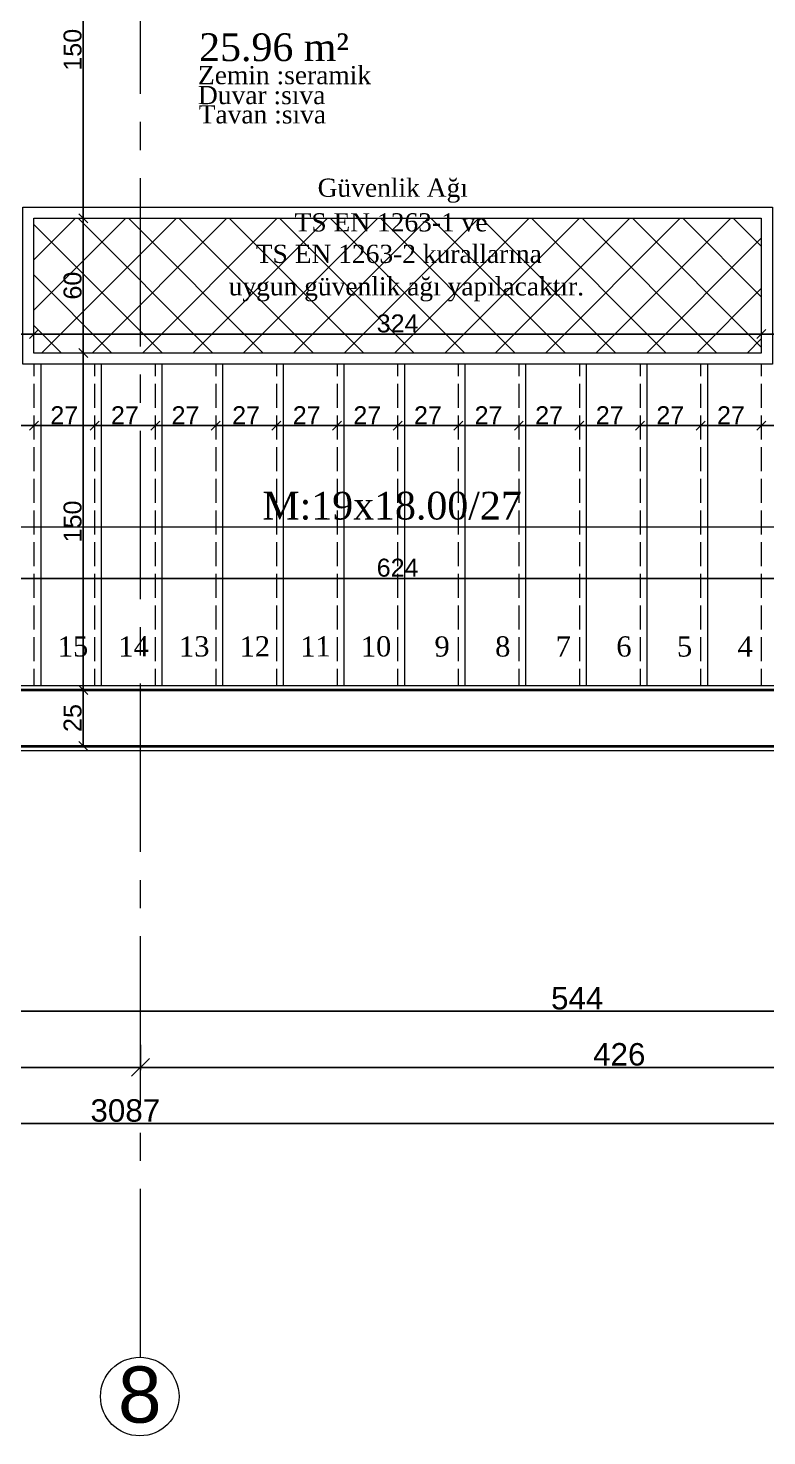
# Model space of a CAD drawing. Header units: centimetres. Extents: x 14449 to 53524, y -19051 to -10746.
# Drawn here: x 30816 to 31145, y -12615 to -11988 of the extents above; entities that cross this region are included whole.
import ezdxf

# ---------------------------------------------------------------- set-up
doc = ezdxf.new("R2010")
doc.units = ezdxf.units.CM
for name, pattern in [('CENTER2', [112.5, 75, -12.5, 12.5, -12.5]), ('DOT2', [3.175, 0, -3.175]), ('IZDUSUM1', [20, 7.5, -5, 7.5, 0])]:
    doc.linetypes.add(name, pattern=pattern)
for name, color, linetype, lineweight in [('P-AKS', 255, 'Continuous', 5), ('P-KİRİŞ', 130, 'DOT2', 5), ('P-ÖLÇÜ DIŞ', 245, 'Continuous', 9), ('P-ÖLÇÜ İÇ', 243, 'Continuous', 0), ('rtm-duv tugla', 22, 'Continuous', 35), ('rtm-merdiven', 220, 'Continuous', 20), ('rtm-merdiven izdusum', 254, 'IZDUSUM1', 15), ('rtm-merdiven yazı', 7, 'Continuous', 20), ('rtm-mhl-yazı-malzeme', 7, 'Continuous', 13), ('rtm-sıva', 252, 'Continuous', 15)]:
    doc.layers.add(name, color=color, linetype=linetype, lineweight=lineweight)
doc.layers.add('S04_AL_Schraffur', color=7, linetype='Continuous')
doc.styles.add('arial_1_18', font='arial.ttf', dxfattribs={"height": 0.2})
doc.styles.get("Standard").update_dxf_attribs({"font": 'arial.ttf'})
doc.styles.add('VAZ-OLCU', font='times.ttf', dxfattribs={"height": 60})
doc.styles.add('ölçü', font='times.ttf', dxfattribs={"height": 10})
doc.dimstyles.new('DIŞ ÖLÇÜ', dxfattribs={"dimtxt": 10, "dimasz": 8, "dimexe": 1.25, "dimexo": 0.625, "dimtad": 1, "dimdec": 0, "dimtxsty": 'Standard', "dimblk": 'OBLIQUE', "dimcen": 2.5, "dimse1": 1, "dimse2": 1, "dimclrd": 256, "dimclrt": 256, "dimadec": 0, "dimazin": 0, "dimtfac": 1, "dimtdec": 0, "dimtmove": 0, "dimatfit": 3, "dimldrblk": 'OBLIQUE', "dimfxl": 1, "dimarcsym": 0})
doc.dimstyles.new('İÇ ÖLÇÜ', dxfattribs={"dimtxt": 8, "dimasz": 4, "dimexe": 1.25, "dimexo": 0.625, "dimtad": 1, "dimdec": 0, "dimtxsty": 'Standard', "dimblk": 'OBLIQUE', "dimcen": 2.5, "dimse1": 1, "dimse2": 1, "dimclrd": 256, "dimclrt": 256, "dimadec": 0, "dimazin": 0, "dimtfac": 1, "dimtdec": 0, "dimtmove": 1, "dimatfit": 3, "dimldrblk": 'OBLIQUE', "dimfxl": 1, "dimarcsym": 0})

# ---------------------------------------------------------------- blocks, each defined once
blk = doc.blocks.new('IKUTGK')
at = {"layer": 'P-KİRİŞ'}
for points in [[(36049.39, -8061.1), (36673.39, -8061.1)], [(36049.39, -8086.1), (36673.39, -8086.1)]]:
    blk.add_lwpolyline(points, dxfattribs=at)
blk = doc.blocks.new('YTUJ7U')
at = {"layer": 'P-AKS', "linetype": 'CENTER2'}
for points in [[(27580.62, -9962.63), (27580.62, -8554.55)], [(25834.86, -9690.51), (29322.56, -9690.51)]]:
    blk.add_lwpolyline(points, dxfattribs=at)
at = {"layer": 'P-AKS', "linetype": 'Continuous'}
blk.add_circle((27580.25, -9980.09), 17.5, dxfattribs=at)
at = {"layer": 'P-AKS', "linetype": 'Continuous', "style": 'arial_1_18'}
blk.add_text('8', height=25, dxfattribs=at).set_placement((27570.54, -9991.71))
blk = doc.blocks.new('_Oblique')
at = {"color": 0, "linetype": 'ByBlock', "lineweight": -2}
blk.add_line((-0.5, -0.5), (0.5, 0.5), dxfattribs=at)
blk = doc.blocks.new('*D4064')
at = {"layer": 'Defpoints', "color": 0, "transparency": 16777216}
for p in [(29315.72, -12463.91), (32402.38, -12463.91), (32402.38, -12476.07)]:
    blk.add_point(p, dxfattribs=at)
at = {"layer": 'P-ÖLÇÜ DIŞ', "color": 0, "lineweight": -2, "transparency": 16777216}
for p, q in [((29315.72, -12466.07), (29315.72, -12477.32)), ((32402.38, -12466.07), (32402.38, -12477.32))]:
    blk.add_line(p, q, dxfattribs=at)
at = {"layer": 'P-ÖLÇÜ DIŞ', "lineweight": -2, "transparency": 16777216}
blk.add_line((29315.72, -12476.07), (32402.38, -12476.07), dxfattribs=at)
at = {"layer": 'P-ÖLÇÜ DIŞ', "lineweight": -2, "transparency": 16777216, "xscale": 8, "yscale": 8, "zscale": 8, "rotation": 180}
blk.add_blockref('_Oblique', (29315.72, -12476.07), dxfattribs=at)
at = {"layer": 'P-ÖLÇÜ DIŞ', "lineweight": -2, "transparency": 16777216, "xscale": 8, "yscale": 8, "zscale": 8}
blk.add_blockref('_Oblique', (32402.38, -12476.07), dxfattribs=at)
at = {"layer": 'P-ÖLÇÜ DIŞ', "transparency": 16777216, "insert": (30859.05, -12470.34), "char_height": 10, "attachment_point": 5}
blk.add_mtext('3087', dxfattribs=at)
blk = doc.blocks.new('*D4070')
at = {"layer": 'Defpoints', "color": 0, "transparency": 16777216}
for p in [(30668.36, -12439.37), (30865.86, -12440.15), (30865.86, -12451.07)]:
    blk.add_point(p, dxfattribs=at)
at = {"layer": 'P-ÖLÇÜ DIŞ', "color": 0, "lineweight": -2, "transparency": 16777216}
for p, q in [((30668.36, -12441.07), (30668.36, -12452.32)), ((30865.86, -12441.07), (30865.86, -12452.32))]:
    blk.add_line(p, q, dxfattribs=at)
at = {"layer": 'P-ÖLÇÜ DIŞ', "lineweight": -2, "transparency": 16777216}
blk.add_line((30668.36, -12451.07), (30865.86, -12451.07), dxfattribs=at)
at = {"layer": 'P-ÖLÇÜ DIŞ', "lineweight": -2, "transparency": 16777216, "xscale": 8, "yscale": 8, "zscale": 8, "rotation": 180}
blk.add_blockref('_Oblique', (30668.36, -12451.07), dxfattribs=at)
at = {"layer": 'P-ÖLÇÜ DIŞ', "lineweight": -2, "transparency": 16777216, "xscale": 8, "yscale": 8, "zscale": 8}
blk.add_blockref('_Oblique', (30865.86, -12451.07), dxfattribs=at)
at = {"layer": 'P-ÖLÇÜ DIŞ', "transparency": 16777216, "insert": (30767.11, -12445.34), "char_height": 10, "attachment_point": 5}
blk.add_mtext('197', dxfattribs=at)
blk = doc.blocks.new('*D4071')
at = {"layer": 'Defpoints', "color": 0, "transparency": 16777216}
for p in [(30865.86, -12440.15), (31292.36, -12440.94), (31292.36, -12451.07)]:
    blk.add_point(p, dxfattribs=at)
at = {"layer": 'P-ÖLÇÜ DIŞ', "color": 0, "lineweight": -2, "transparency": 16777216}
for p, q in [((30865.86, -12441.07), (30865.86, -12452.32)), ((31292.36, -12441.56), (31292.36, -12452.32))]:
    blk.add_line(p, q, dxfattribs=at)
at = {"layer": 'P-ÖLÇÜ DIŞ', "lineweight": -2, "transparency": 16777216}
blk.add_line((30865.86, -12451.07), (31292.36, -12451.07), dxfattribs=at)
at = {"layer": 'P-ÖLÇÜ DIŞ', "lineweight": -2, "transparency": 16777216, "xscale": 8, "yscale": 8, "zscale": 8, "rotation": 180}
blk.add_blockref('_Oblique', (30865.86, -12451.07), dxfattribs=at)
at = {"layer": 'P-ÖLÇÜ DIŞ', "lineweight": -2, "transparency": 16777216, "xscale": 8, "yscale": 8, "zscale": 8}
blk.add_blockref('_Oblique', (31292.36, -12451.07), dxfattribs=at)
at = {"layer": 'P-ÖLÇÜ DIŞ', "transparency": 16777216, "insert": (31079.11, -12445.34), "char_height": 10, "attachment_point": 5}
blk.add_mtext('426', dxfattribs=at)
blk = doc.blocks.new('*D4452')
at = {"layer": 'Defpoints', "color": 0, "lineweight": 30, "transparency": 16777216}
for p in [(30668.36, -12233.37), (31292.36, -12233.37), (31292.36, -12233.37)]:
    blk.add_point(p, dxfattribs=at)
at = {"layer": 'P-ÖLÇÜ İÇ', "lineweight": -2, "transparency": 16777216}
blk.add_line((30668.36, -12233.37), (31292.36, -12233.37), dxfattribs=at)
at = {"layer": 'P-ÖLÇÜ İÇ', "lineweight": -2, "transparency": 16777216, "xscale": 4, "yscale": 4, "zscale": 4, "rotation": 180}
blk.add_blockref('_Oblique', (30668.36, -12233.37), dxfattribs=at)
at = {"layer": 'P-ÖLÇÜ İÇ', "lineweight": -2, "transparency": 16777216, "xscale": 4, "yscale": 4, "zscale": 4}
blk.add_blockref('_Oblique', (31292.36, -12233.37), dxfattribs=at)
at = {"layer": 'P-ÖLÇÜ İÇ', "transparency": 16777216, "insert": (30980.36, -12228.66), "char_height": 8, "attachment_point": 5}
blk.add_mtext('624', dxfattribs=at)
blk = doc.blocks.new('*D4558')
at = {"layer": 'Defpoints', "color": 0, "lineweight": 30, "transparency": 16777216}
for p in [(30840.3, -12133.05), (30840.3, -12133.05), (30840.3, -12283.05)]:
    blk.add_point(p, dxfattribs=at)
at = {"layer": 'P-ÖLÇÜ İÇ', "lineweight": -2, "transparency": 16777216}
blk.add_line((30840.3, -12283.05), (30840.3, -12133.05), dxfattribs=at)
at = {"layer": 'P-ÖLÇÜ İÇ', "lineweight": -2, "transparency": 16777216, "xscale": 4, "yscale": 4, "zscale": 4}
for p, rotation in [((30840.3, -12133.05), 90), ((30840.3, -12283.05), 270)]:
    blk.add_blockref('_Oblique', p, dxfattribs=dict(at, rotation=rotation))
at = {"layer": 'P-ÖLÇÜ İÇ', "transparency": 16777216, "insert": (30835.59, -12208.05), "char_height": 8, "attachment_point": 5, "rotation": 90}
blk.add_mtext('150', dxfattribs=at)
blk = doc.blocks.new('*D4559')
at = {"layer": 'Defpoints', "color": 0, "lineweight": 30, "transparency": 16777216}
for p in [(30840.3, -12283.05), (30840.3, -12308.05), (30840.3, -12308.05)]:
    blk.add_point(p, dxfattribs=at)
at = {"layer": 'P-ÖLÇÜ İÇ', "lineweight": -2, "transparency": 16777216}
blk.add_line((30840.3, -12283.05), (30840.3, -12308.05), dxfattribs=at)
at = {"layer": 'P-ÖLÇÜ İÇ', "lineweight": -2, "transparency": 16777216, "xscale": 4, "yscale": 4, "zscale": 4}
for p, rotation in [((30840.3, -12283.05), 90), ((30840.3, -12308.05), 270)]:
    blk.add_blockref('_Oblique', p, dxfattribs=dict(at, rotation=rotation))
at = {"layer": 'P-ÖLÇÜ İÇ', "transparency": 16777216, "insert": (30835.59, -12295.55), "char_height": 8, "attachment_point": 5, "rotation": 90}
blk.add_mtext('25', dxfattribs=at)
blk = doc.blocks.new('*D4560')
at = {"layer": 'Defpoints', "color": 0, "lineweight": 30, "transparency": 16777216}
for p in [(30840.3, -12073.05), (30840.3, -12073.05), (30840.3, -12133.05)]:
    blk.add_point(p, dxfattribs=at)
at = {"layer": 'P-ÖLÇÜ İÇ', "lineweight": -2, "transparency": 16777216}
blk.add_line((30840.3, -12133.05), (30840.3, -12073.05), dxfattribs=at)
at = {"layer": 'P-ÖLÇÜ İÇ', "lineweight": -2, "transparency": 16777216, "xscale": 4, "yscale": 4, "zscale": 4}
for p, rotation in [((30840.3, -12073.05), 90), ((30840.3, -12133.05), 270)]:
    blk.add_blockref('_Oblique', p, dxfattribs=dict(at, rotation=rotation))
at = {"layer": 'P-ÖLÇÜ İÇ', "transparency": 16777216, "insert": (30835.59, -12103.05), "char_height": 8, "attachment_point": 5, "rotation": 90}
blk.add_mtext('60', dxfattribs=at)
blk = doc.blocks.new('*D4561')
at = {"layer": 'Defpoints', "color": 0, "lineweight": 30, "transparency": 16777216}
for p in [(30840.3, -11923.05), (30840.3, -11923.05), (30840.3, -12073.05)]:
    blk.add_point(p, dxfattribs=at)
at = {"layer": 'P-ÖLÇÜ İÇ', "lineweight": -2, "transparency": 16777216}
blk.add_line((30840.3, -12073.05), (30840.3, -11923.05), dxfattribs=at)
at = {"layer": 'P-ÖLÇÜ İÇ', "lineweight": -2, "transparency": 16777216, "xscale": 4, "yscale": 4, "zscale": 4}
for p, rotation in [((30840.3, -11923.05), 90), ((30840.3, -12073.05), 270)]:
    blk.add_blockref('_Oblique', p, dxfattribs=dict(at, rotation=rotation))
at = {"layer": 'P-ÖLÇÜ İÇ', "transparency": 16777216, "insert": (30835.59, -11998.05), "char_height": 8, "attachment_point": 5, "rotation": 90}
blk.add_mtext('150', dxfattribs=at)
blk = doc.blocks.new('*D4565')
at = {"layer": 'Defpoints', "color": 0, "lineweight": 30, "transparency": 16777216}
for p in [(30818.36, -12165.39), (30845.36, -12165.39), (30845.36, -12165.39)]:
    blk.add_point(p, dxfattribs=at)
at = {"layer": 'P-ÖLÇÜ İÇ', "lineweight": -2, "transparency": 16777216}
blk.add_line((30818.36, -12165.39), (30845.36, -12165.39), dxfattribs=at)
at = {"layer": 'P-ÖLÇÜ İÇ', "lineweight": -2, "transparency": 16777216, "xscale": 4, "yscale": 4, "zscale": 4, "rotation": 180}
blk.add_blockref('_Oblique', (30818.36, -12165.39), dxfattribs=at)
at = {"layer": 'P-ÖLÇÜ İÇ', "lineweight": -2, "transparency": 16777216, "xscale": 4, "yscale": 4, "zscale": 4}
blk.add_blockref('_Oblique', (30845.36, -12165.39), dxfattribs=at)
at = {"layer": 'P-ÖLÇÜ İÇ', "transparency": 16777216, "insert": (30831.86, -12160.74), "char_height": 8, "attachment_point": 5}
blk.add_mtext('27', dxfattribs=at)
blk = doc.blocks.new('*D4566')
at = {"layer": 'Defpoints', "color": 0, "lineweight": 30, "transparency": 16777216}
for p in [(30845.36, -12165.39), (30872.36, -12165.39), (30872.36, -12165.39)]:
    blk.add_point(p, dxfattribs=at)
at = {"layer": 'P-ÖLÇÜ İÇ', "lineweight": -2, "transparency": 16777216}
blk.add_line((30845.36, -12165.39), (30872.36, -12165.39), dxfattribs=at)
at = {"layer": 'P-ÖLÇÜ İÇ', "lineweight": -2, "transparency": 16777216, "xscale": 4, "yscale": 4, "zscale": 4, "rotation": 180}
blk.add_blockref('_Oblique', (30845.36, -12165.39), dxfattribs=at)
at = {"layer": 'P-ÖLÇÜ İÇ', "lineweight": -2, "transparency": 16777216, "xscale": 4, "yscale": 4, "zscale": 4}
blk.add_blockref('_Oblique', (30872.36, -12165.39), dxfattribs=at)
at = {"layer": 'P-ÖLÇÜ İÇ', "transparency": 16777216, "insert": (30858.86, -12160.74), "char_height": 8, "attachment_point": 5}
blk.add_mtext('27', dxfattribs=at)
blk = doc.blocks.new('*D4567')
at = {"layer": 'Defpoints', "color": 0, "lineweight": 30, "transparency": 16777216}
for p in [(30872.36, -12165.39), (30899.36, -12165.39), (30899.36, -12165.39)]:
    blk.add_point(p, dxfattribs=at)
at = {"layer": 'P-ÖLÇÜ İÇ', "lineweight": -2, "transparency": 16777216}
blk.add_line((30872.36, -12165.39), (30899.36, -12165.39), dxfattribs=at)
at = {"layer": 'P-ÖLÇÜ İÇ', "lineweight": -2, "transparency": 16777216, "xscale": 4, "yscale": 4, "zscale": 4, "rotation": 180}
blk.add_blockref('_Oblique', (30872.36, -12165.39), dxfattribs=at)
at = {"layer": 'P-ÖLÇÜ İÇ', "lineweight": -2, "transparency": 16777216, "xscale": 4, "yscale": 4, "zscale": 4}
blk.add_blockref('_Oblique', (30899.36, -12165.39), dxfattribs=at)
at = {"layer": 'P-ÖLÇÜ İÇ', "transparency": 16777216, "insert": (30885.86, -12160.74), "char_height": 8, "attachment_point": 5}
blk.add_mtext('27', dxfattribs=at)
blk = doc.blocks.new('*D4568')
at = {"layer": 'Defpoints', "color": 0, "lineweight": 30, "transparency": 16777216}
for p in [(30899.36, -12165.39), (30926.36, -12165.39), (30926.36, -12165.39)]:
    blk.add_point(p, dxfattribs=at)
at = {"layer": 'P-ÖLÇÜ İÇ', "lineweight": -2, "transparency": 16777216}
blk.add_line((30899.36, -12165.39), (30926.36, -12165.39), dxfattribs=at)
at = {"layer": 'P-ÖLÇÜ İÇ', "lineweight": -2, "transparency": 16777216, "xscale": 4, "yscale": 4, "zscale": 4, "rotation": 180}
blk.add_blockref('_Oblique', (30899.36, -12165.39), dxfattribs=at)
at = {"layer": 'P-ÖLÇÜ İÇ', "lineweight": -2, "transparency": 16777216, "xscale": 4, "yscale": 4, "zscale": 4}
blk.add_blockref('_Oblique', (30926.36, -12165.39), dxfattribs=at)
at = {"layer": 'P-ÖLÇÜ İÇ', "transparency": 16777216, "insert": (30912.86, -12160.74), "char_height": 8, "attachment_point": 5}
blk.add_mtext('27', dxfattribs=at)
blk = doc.blocks.new('*D4569')
at = {"layer": 'Defpoints', "color": 0, "lineweight": 30, "transparency": 16777216}
for p in [(30926.36, -12165.39), (30953.36, -12165.39), (30953.36, -12165.39)]:
    blk.add_point(p, dxfattribs=at)
at = {"layer": 'P-ÖLÇÜ İÇ', "lineweight": -2, "transparency": 16777216}
blk.add_line((30926.36, -12165.39), (30953.36, -12165.39), dxfattribs=at)
at = {"layer": 'P-ÖLÇÜ İÇ', "lineweight": -2, "transparency": 16777216, "xscale": 4, "yscale": 4, "zscale": 4, "rotation": 180}
blk.add_blockref('_Oblique', (30926.36, -12165.39), dxfattribs=at)
at = {"layer": 'P-ÖLÇÜ İÇ', "lineweight": -2, "transparency": 16777216, "xscale": 4, "yscale": 4, "zscale": 4}
blk.add_blockref('_Oblique', (30953.36, -12165.39), dxfattribs=at)
at = {"layer": 'P-ÖLÇÜ İÇ', "transparency": 16777216, "insert": (30939.86, -12160.74), "char_height": 8, "attachment_point": 5}
blk.add_mtext('27', dxfattribs=at)
blk = doc.blocks.new('*D4570')
at = {"layer": 'Defpoints', "color": 0, "lineweight": 30, "transparency": 16777216}
for p in [(30953.36, -12165.39), (30980.36, -12165.39), (30980.36, -12165.39)]:
    blk.add_point(p, dxfattribs=at)
at = {"layer": 'P-ÖLÇÜ İÇ', "lineweight": -2, "transparency": 16777216}
blk.add_line((30953.36, -12165.39), (30980.36, -12165.39), dxfattribs=at)
at = {"layer": 'P-ÖLÇÜ İÇ', "lineweight": -2, "transparency": 16777216, "xscale": 4, "yscale": 4, "zscale": 4, "rotation": 180}
blk.add_blockref('_Oblique', (30953.36, -12165.39), dxfattribs=at)
at = {"layer": 'P-ÖLÇÜ İÇ', "lineweight": -2, "transparency": 16777216, "xscale": 4, "yscale": 4, "zscale": 4}
blk.add_blockref('_Oblique', (30980.36, -12165.39), dxfattribs=at)
at = {"layer": 'P-ÖLÇÜ İÇ', "transparency": 16777216, "insert": (30966.86, -12160.74), "char_height": 8, "attachment_point": 5}
blk.add_mtext('27', dxfattribs=at)
blk = doc.blocks.new('*D4571')
at = {"layer": 'Defpoints', "color": 0, "lineweight": 30, "transparency": 16777216}
for p in [(30980.36, -12165.39), (31007.36, -12165.39), (31007.36, -12165.39)]:
    blk.add_point(p, dxfattribs=at)
at = {"layer": 'P-ÖLÇÜ İÇ', "lineweight": -2, "transparency": 16777216}
blk.add_line((30980.36, -12165.39), (31007.36, -12165.39), dxfattribs=at)
at = {"layer": 'P-ÖLÇÜ İÇ', "lineweight": -2, "transparency": 16777216, "xscale": 4, "yscale": 4, "zscale": 4, "rotation": 180}
blk.add_blockref('_Oblique', (30980.36, -12165.39), dxfattribs=at)
at = {"layer": 'P-ÖLÇÜ İÇ', "lineweight": -2, "transparency": 16777216, "xscale": 4, "yscale": 4, "zscale": 4}
blk.add_blockref('_Oblique', (31007.36, -12165.39), dxfattribs=at)
at = {"layer": 'P-ÖLÇÜ İÇ', "transparency": 16777216, "insert": (30993.86, -12160.74), "char_height": 8, "attachment_point": 5}
blk.add_mtext('27', dxfattribs=at)
blk = doc.blocks.new('*D4572')
at = {"layer": 'Defpoints', "color": 0, "lineweight": 30, "transparency": 16777216}
for p in [(31007.36, -12165.39), (31034.36, -12165.39), (31034.36, -12165.39)]:
    blk.add_point(p, dxfattribs=at)
at = {"layer": 'P-ÖLÇÜ İÇ', "lineweight": -2, "transparency": 16777216}
blk.add_line((31007.36, -12165.39), (31034.36, -12165.39), dxfattribs=at)
at = {"layer": 'P-ÖLÇÜ İÇ', "lineweight": -2, "transparency": 16777216, "xscale": 4, "yscale": 4, "zscale": 4, "rotation": 180}
blk.add_blockref('_Oblique', (31007.36, -12165.39), dxfattribs=at)
at = {"layer": 'P-ÖLÇÜ İÇ', "lineweight": -2, "transparency": 16777216, "xscale": 4, "yscale": 4, "zscale": 4}
blk.add_blockref('_Oblique', (31034.36, -12165.39), dxfattribs=at)
at = {"layer": 'P-ÖLÇÜ İÇ', "transparency": 16777216, "insert": (31020.86, -12160.74), "char_height": 8, "attachment_point": 5}
blk.add_mtext('27', dxfattribs=at)
blk = doc.blocks.new('*D4573')
at = {"layer": 'Defpoints', "color": 0, "lineweight": 30, "transparency": 16777216}
for p in [(31034.36, -12165.39), (31061.36, -12165.39), (31061.36, -12165.39)]:
    blk.add_point(p, dxfattribs=at)
at = {"layer": 'P-ÖLÇÜ İÇ', "lineweight": -2, "transparency": 16777216}
blk.add_line((31034.36, -12165.39), (31061.36, -12165.39), dxfattribs=at)
at = {"layer": 'P-ÖLÇÜ İÇ', "lineweight": -2, "transparency": 16777216, "xscale": 4, "yscale": 4, "zscale": 4, "rotation": 180}
blk.add_blockref('_Oblique', (31034.36, -12165.39), dxfattribs=at)
at = {"layer": 'P-ÖLÇÜ İÇ', "lineweight": -2, "transparency": 16777216, "xscale": 4, "yscale": 4, "zscale": 4}
blk.add_blockref('_Oblique', (31061.36, -12165.39), dxfattribs=at)
at = {"layer": 'P-ÖLÇÜ İÇ', "transparency": 16777216, "insert": (31047.86, -12160.74), "char_height": 8, "attachment_point": 5}
blk.add_mtext('27', dxfattribs=at)
blk = doc.blocks.new('*D4574')
at = {"layer": 'Defpoints', "color": 0, "lineweight": 30, "transparency": 16777216}
for p in [(31061.36, -12165.39), (31088.36, -12165.39), (31088.36, -12168.25)]:
    blk.add_point(p, dxfattribs=at)
at = {"layer": 'P-ÖLÇÜ İÇ', "lineweight": -2, "transparency": 16777216}
blk.add_line((31061.36, -12165.39), (31088.36, -12165.39), dxfattribs=at)
at = {"layer": 'P-ÖLÇÜ İÇ', "lineweight": -2, "transparency": 16777216, "xscale": 4, "yscale": 4, "zscale": 4, "rotation": 180}
blk.add_blockref('_Oblique', (31061.36, -12165.39), dxfattribs=at)
at = {"layer": 'P-ÖLÇÜ İÇ', "lineweight": -2, "transparency": 16777216, "xscale": 4, "yscale": 4, "zscale": 4}
blk.add_blockref('_Oblique', (31088.36, -12165.39), dxfattribs=at)
at = {"layer": 'P-ÖLÇÜ İÇ', "transparency": 16777216, "insert": (31074.86, -12160.74), "char_height": 8, "attachment_point": 5}
blk.add_mtext('27', dxfattribs=at)
blk = doc.blocks.new('*D4575')
at = {"layer": 'Defpoints', "color": 0, "lineweight": 30, "transparency": 16777216}
for p in [(31088.36, -12168.25), (31115.36, -12165.39), (31115.36, -12165.39)]:
    blk.add_point(p, dxfattribs=at)
at = {"layer": 'P-ÖLÇÜ İÇ', "lineweight": -2, "transparency": 16777216}
blk.add_line((31088.36, -12165.39), (31115.36, -12165.39), dxfattribs=at)
at = {"layer": 'P-ÖLÇÜ İÇ', "lineweight": -2, "transparency": 16777216, "xscale": 4, "yscale": 4, "zscale": 4, "rotation": 180}
blk.add_blockref('_Oblique', (31088.36, -12165.39), dxfattribs=at)
at = {"layer": 'P-ÖLÇÜ İÇ', "lineweight": -2, "transparency": 16777216, "xscale": 4, "yscale": 4, "zscale": 4}
blk.add_blockref('_Oblique', (31115.36, -12165.39), dxfattribs=at)
at = {"layer": 'P-ÖLÇÜ İÇ', "transparency": 16777216, "insert": (31101.86, -12160.74), "char_height": 8, "attachment_point": 5}
blk.add_mtext('27', dxfattribs=at)
blk = doc.blocks.new('*D4576')
at = {"layer": 'Defpoints', "color": 0, "lineweight": 30, "transparency": 16777216}
for p in [(31115.36, -12165.39), (31142.36, -12165.39), (31142.36, -12165.39)]:
    blk.add_point(p, dxfattribs=at)
at = {"layer": 'P-ÖLÇÜ İÇ', "lineweight": -2, "transparency": 16777216}
blk.add_line((31115.36, -12165.39), (31142.36, -12165.39), dxfattribs=at)
at = {"layer": 'P-ÖLÇÜ İÇ', "lineweight": -2, "transparency": 16777216, "xscale": 4, "yscale": 4, "zscale": 4, "rotation": 180}
blk.add_blockref('_Oblique', (31115.36, -12165.39), dxfattribs=at)
at = {"layer": 'P-ÖLÇÜ İÇ', "lineweight": -2, "transparency": 16777216, "xscale": 4, "yscale": 4, "zscale": 4}
blk.add_blockref('_Oblique', (31142.36, -12165.39), dxfattribs=at)
at = {"layer": 'P-ÖLÇÜ İÇ', "transparency": 16777216, "insert": (31128.86, -12160.74), "char_height": 8, "attachment_point": 5}
blk.add_mtext('27', dxfattribs=at)
blk = doc.blocks.new('*D4577')
at = {"layer": 'Defpoints', "color": 0, "lineweight": 30, "transparency": 16777216}
for p in [(31142.36, -12165.39), (31292.36, -12165.39), (31292.36, -12165.39)]:
    blk.add_point(p, dxfattribs=at)
at = {"layer": 'P-ÖLÇÜ İÇ', "lineweight": -2, "transparency": 16777216}
blk.add_line((31142.36, -12165.39), (31292.36, -12165.39), dxfattribs=at)
at = {"layer": 'P-ÖLÇÜ İÇ', "lineweight": -2, "transparency": 16777216, "xscale": 4, "yscale": 4, "zscale": 4, "rotation": 180}
blk.add_blockref('_Oblique', (31142.36, -12165.39), dxfattribs=at)
at = {"layer": 'P-ÖLÇÜ İÇ', "lineweight": -2, "transparency": 16777216, "xscale": 4, "yscale": 4, "zscale": 4}
blk.add_blockref('_Oblique', (31292.36, -12165.39), dxfattribs=at)
at = {"layer": 'P-ÖLÇÜ İÇ', "transparency": 16777216, "insert": (31217.36, -12160.68), "char_height": 8, "attachment_point": 5}
blk.add_mtext('150', dxfattribs=at)
blk = doc.blocks.new('*D4578')
at = {"layer": 'Defpoints', "color": 0, "lineweight": 30, "transparency": 16777216}
for p in [(30668.36, -12165.39), (30668.36, -12165.39), (30818.36, -12165.39)]:
    blk.add_point(p, dxfattribs=at)
at = {"layer": 'P-ÖLÇÜ İÇ', "lineweight": -2, "transparency": 16777216}
blk.add_line((30818.36, -12165.39), (30668.36, -12165.39), dxfattribs=at)
at = {"layer": 'P-ÖLÇÜ İÇ', "lineweight": -2, "transparency": 16777216, "xscale": 4, "yscale": 4, "zscale": 4, "rotation": 180}
blk.add_blockref('_Oblique', (30668.36, -12165.39), dxfattribs=at)
at = {"layer": 'P-ÖLÇÜ İÇ', "lineweight": -2, "transparency": 16777216, "xscale": 4, "yscale": 4, "zscale": 4}
blk.add_blockref('_Oblique', (30818.36, -12165.39), dxfattribs=at)
at = {"layer": 'P-ÖLÇÜ İÇ', "transparency": 16777216, "insert": (30743.36, -12160.68), "char_height": 8, "attachment_point": 5}
blk.add_mtext('150', dxfattribs=at)
blk = doc.blocks.new('*D4580')
at = {"layer": 'Defpoints', "color": 0, "lineweight": 30, "transparency": 16777216}
for p in [(30668.36, -12124.64), (30818.36, -12124.64), (30818.36, -12124.64)]:
    blk.add_point(p, dxfattribs=at)
at = {"layer": 'P-ÖLÇÜ İÇ', "lineweight": -2, "transparency": 16777216}
blk.add_line((30668.36, -12124.64), (30818.36, -12124.64), dxfattribs=at)
at = {"layer": 'P-ÖLÇÜ İÇ', "lineweight": -2, "transparency": 16777216, "xscale": 4, "yscale": 4, "zscale": 4, "rotation": 180}
blk.add_blockref('_Oblique', (30668.36, -12124.64), dxfattribs=at)
at = {"layer": 'P-ÖLÇÜ İÇ', "lineweight": -2, "transparency": 16777216, "xscale": 4, "yscale": 4, "zscale": 4}
blk.add_blockref('_Oblique', (30818.36, -12124.64), dxfattribs=at)
at = {"layer": 'P-ÖLÇÜ İÇ', "transparency": 16777216, "insert": (30743.36, -12119.93), "char_height": 8, "attachment_point": 5}
blk.add_mtext('150', dxfattribs=at)
blk = doc.blocks.new('*D4581')
at = {"layer": 'Defpoints', "color": 0, "lineweight": 30, "transparency": 16777216}
for p in [(30818.36, -12124.64), (31142.36, -12124.64), (31142.36, -12124.64)]:
    blk.add_point(p, dxfattribs=at)
at = {"layer": 'P-ÖLÇÜ İÇ', "lineweight": -2, "transparency": 16777216}
blk.add_line((30818.36, -12124.64), (31142.36, -12124.64), dxfattribs=at)
at = {"layer": 'P-ÖLÇÜ İÇ', "lineweight": -2, "transparency": 16777216, "xscale": 4, "yscale": 4, "zscale": 4, "rotation": 180}
blk.add_blockref('_Oblique', (30818.36, -12124.64), dxfattribs=at)
at = {"layer": 'P-ÖLÇÜ İÇ', "lineweight": -2, "transparency": 16777216, "xscale": 4, "yscale": 4, "zscale": 4}
blk.add_blockref('_Oblique', (31142.36, -12124.64), dxfattribs=at)
at = {"layer": 'P-ÖLÇÜ İÇ', "transparency": 16777216, "insert": (30980.36, -12119.93), "char_height": 8, "attachment_point": 5}
blk.add_mtext('324', dxfattribs=at)
blk = doc.blocks.new('*D4582')
at = {"layer": 'Defpoints', "color": 0, "lineweight": 30, "transparency": 16777216}
for p in [(31142.36, -12124.64), (31292.36, -12124.64), (31292.36, -12124.64)]:
    blk.add_point(p, dxfattribs=at)
at = {"layer": 'P-ÖLÇÜ İÇ', "lineweight": -2, "transparency": 16777216}
blk.add_line((31142.36, -12124.64), (31292.36, -12124.64), dxfattribs=at)
at = {"layer": 'P-ÖLÇÜ İÇ', "lineweight": -2, "transparency": 16777216, "xscale": 4, "yscale": 4, "zscale": 4, "rotation": 180}
blk.add_blockref('_Oblique', (31142.36, -12124.64), dxfattribs=at)
at = {"layer": 'P-ÖLÇÜ İÇ', "lineweight": -2, "transparency": 16777216, "xscale": 4, "yscale": 4, "zscale": 4}
blk.add_blockref('_Oblique', (31292.36, -12124.64), dxfattribs=at)
at = {"layer": 'P-ÖLÇÜ İÇ', "transparency": 16777216, "insert": (31217.36, -12119.93), "char_height": 8, "attachment_point": 5}
blk.add_mtext('150', dxfattribs=at)
blk = doc.blocks.new('*D5023')
at = {"layer": 'Defpoints', "color": 0, "lineweight": 30, "transparency": 16777216}
for p in [(30788.36, -12308.05), (31332.36, -12308.05), (31332.36, -12426.07)]:
    blk.add_point(p, dxfattribs=at)
at = {"layer": 'P-ÖLÇÜ DIŞ', "color": 0, "lineweight": -2, "transparency": 16777216}
for p, q in [((30788.36, -12416.07), (30788.36, -12427.32)), ((31332.36, -12416.07), (31332.36, -12427.32))]:
    blk.add_line(p, q, dxfattribs=at)
at = {"layer": 'P-ÖLÇÜ DIŞ', "lineweight": -2, "transparency": 16777216}
blk.add_line((30788.36, -12426.07), (31332.36, -12426.07), dxfattribs=at)
at = {"layer": 'P-ÖLÇÜ DIŞ', "lineweight": -2, "transparency": 16777216, "xscale": 8, "yscale": 8, "zscale": 8, "rotation": 180}
blk.add_blockref('_Oblique', (30788.36, -12426.07), dxfattribs=at)
at = {"layer": 'P-ÖLÇÜ DIŞ', "lineweight": -2, "transparency": 16777216, "xscale": 8, "yscale": 8, "zscale": 8}
blk.add_blockref('_Oblique', (31332.36, -12426.07), dxfattribs=at)
at = {"layer": 'P-ÖLÇÜ DIŞ', "transparency": 16777216, "insert": (31060.36, -12420.36), "char_height": 10, "attachment_point": 5}
blk.add_mtext('544', dxfattribs=at)

msp = doc.modelspace()

# ---------------------------------------------------------------- hatches: boundary and pattern name
at = {"layer": 'S04_AL_Schraffur', "lineweight": 20}
h = msp.add_hatch(dxfattribs=at)
h.set_pattern_fill('ANSI37', color=8, scale=5)
h.set_pattern_definition([(45, (24405.324, -12308.23), (-11.22532, 11.22532), []), (135, (24405.324, -12308.23), (-11.22532, -11.22532), [])])
h.paths.add_polyline_path([(31142.36, -12073.05), (30818.36, -12073.05), (30818.36, -12133.05), (31142.36, -12133.05)])

# ---------------------------------------------------------------- linework, layer by layer
at = {"layer": 'rtm-duv tugla'}
for p, q in [((30788.36, -12283.05), (31192.36, -12283.05)), ((30788.36, -12308.05), (31292.36, -12308.05))]:
    msp.add_line(p, q, dxfattribs=at)
at = {"layer": 'rtm-merdiven', "lineweight": 20}
for p, q in [((30821.36, -12138.05), (30821.36, -12281.05)), ((30848.36, -12138.05), (30848.36, -12281.05)), ((30875.36, -12138.05), (30875.36, -12281.05)), ((30902.36, -12138.05), (30902.36, -12281.05)), ((30929.36, -12138.05), (30929.36, -12281.05)), ((30956.36, -12138.05), (30956.36, -12281.05)), ((30983.36, -12138.05), (30983.36, -12281.05)), ((31010.36, -12138.05), (31010.36, -12281.05)), ((31037.36, -12138.05), (31037.36, -12281.05)), ((31064.36, -12138.05), (31064.36, -12281.05)), ((31091.36, -12138.05), (31091.36, -12281.05)), ((31118.36, -12138.05), (31118.36, -12281.05)), ((31219.86, -12210.55), (30740.86, -12210.55))]:
    msp.add_line(p, q, dxfattribs=at)
for points in [[(30813.36, -12068.05), (31147.36, -12068.05), (31147.36, -12138.05), (30813.36, -12138.05)], [(30818.36, -12073.05), (31142.36, -12073.05), (31142.36, -12133.05), (30818.36, -12133.05)]]:
    msp.add_lwpolyline(points, close=True, dxfattribs=at)
at = {"layer": 'rtm-merdiven izdusum', "ltscale": 0.7}
for p, q in [((30818.36, -12138.05), (30818.36, -12281.05)), ((30845.36, -12138.05), (30845.36, -12281.05)), ((30872.36, -12138.05), (30872.36, -12281.05)), ((30899.36, -12138.05), (30899.36, -12281.05)), ((30926.36, -12138.05), (30926.36, -12281.05)), ((30953.36, -12138.05), (30953.36, -12281.05)), ((30980.36, -12138.05), (30980.36, -12281.05)), ((31007.36, -12138.05), (31007.36, -12281.05)), ((31034.36, -12138.05), (31034.36, -12281.05)), ((31061.36, -12138.05), (31061.36, -12281.05)), ((31088.36, -12138.05), (31088.36, -12281.05)), ((31115.36, -12138.05), (31115.36, -12281.05)), ((31142.36, -12138.05), (31142.36, -12281.05))]:
    msp.add_line(p, q, dxfattribs=at)
at = {"layer": 'rtm-sıva'}
for points in [[(30636.36, -12073.05), (30636.36, -12066.05), (30670.36, -12066.05), (30670.36, -12281.05), (31200.45, -12281.05), (31290.36, -12218.12), (31290.36, -12063.05)], [(30391.36, -12304.33), (30391.36, -12310.05), (31334.36, -12310.05), (31334.36, -12304.33)]]:
    msp.add_lwpolyline(points, dxfattribs=at)

# ---------------------------------------------------------------- block references
for name, p in [('YTUJ7U', (3285.24, -2617.54)), ('IKUTGK', (-5381.03, -4221.95))]:
    msp.add_blockref(name, p, dxfattribs=at)

# ---------------------------------------------------------------- texts
at = {"layer": 'rtm-merdiven yazı', "style": 'VAZ-OLCU'}
for s, p in [('15', (30828.97, -12268.22)), ('14', (30855.97, -12268.22)), ('13', (30882.97, -12268.22)), ('12', (30909.97, -12268.22)), ('11', (30936.97, -12268.22)), ('10', (30963.97, -12268.22)), ('9', (30996.82, -12268.22)), ('8', (31023.82, -12268.22)), ('7', (31050.82, -12268.22)), ('6', (31077.82, -12268.22)), ('5', (31104.82, -12268.22)), ('4', (31131.82, -12268.22))]:
    msp.add_text(s, height=9, rotation=0.42229, dxfattribs=at).set_placement(p)
at = {"layer": 'rtm-mhl-yazı-malzeme', "lineweight": 30, "style": 'ölçü'}
for s, height, p in [('25.96 m²', 12.346, (30891.94, -12003.07)), ('M:19x18.00/27', 12.3462, (30920.14, -12207.18))]:
    msp.add_text(s, height=height, dxfattribs=at).set_placement(p)
at = {"layer": 'rtm-mhl-yazı-malzeme', "style": 'ölçü'}
for s, p in [('Zemin :seramik', (30891.43, -12013.38)), ('Duvar :sıva', (30891.43, -12022.26)), ('Tavan :sıva', (30891.74, -12030.85)), ('Güvenlik Ağı', (30944.73, -12063.51)), ('TS EN 1263-1 ve', (30934.46, -12078.91)), ('TS EN 1263-2 kurallarına', (30917.19, -12092.95)), ('uygun güvenlik ağı yapılacaktır.', (30905.09, -12107.42))]:
    msp.add_text(s, height=8.1003, dxfattribs=at).set_placement(p)

# ---------------------------------------------------------------- dimensions: what is measured, and where the dimension line sits
at = {"layer": 'P-ÖLÇÜ DIŞ'}
for base, p1, p2, override, picture, middle in [((31332.36, -12426.07), (30788.36, -12308.05), (31332.36, -12308.05), {"dimse1": 0, "dimse2": 0, "dimtmove": 1, "dimfxl": 10, "dimfxlon": 1}, '*D5023', (31060.36, -12420.36)), ((30865.86251, -12451.0747), (30668.36252, -12439.37347), (30865.86251, -12440.15386), {"dimse1": 0, "dimse2": 0, "dimtmove": 1, "dimfxl": 10, "dimfxlon": 1}, '*D4070', (30767.11251, -12445.34397)), ((31292.362514, -12451.074696), (30865.862515, -12440.153862), (31292.362514, -12440.936158), {"dimse1": 0, "dimse2": 0, "dimtmove": 1, "dimfxl": 10, "dimfxlon": 1}, '*D4071', (31079.112515, -12445.343966)), ((32402.38, -12476.07), (29315.72, -12463.91), (32402.38, -12463.91), {"dimse1": 0, "dimse2": 0, "dimfxl": 10, "dimfxlon": 1}, '*D4064', (30859.05, -12470.34))]:
    dim = msp.add_linear_dim(base=base, p1=p1, p2=p2, dimstyle='DIŞ ÖLÇÜ', override=override, dxfattribs=at)
    dim.commit()
    dim.dimension.update_dxf_attribs({"geometry": picture, "text_midpoint": middle})
at = {"layer": 'P-ÖLÇÜ İÇ'}
for base, p1, p2, picture, middle in [((30840.3, -11923.05), (30840.3, -12073.05), (30840.3, -11923.05), '*D4561', (30835.59, -11998.05)), ((30840.3, -12073.05), (30840.3, -12133.05), (30840.3, -12073.05), '*D4560', (30835.59, -12103.05)), ((30840.3, -12133.05), (30840.3, -12283.05), (30840.3, -12133.05), '*D4558', (30835.59, -12208.05)), ((30840.3, -12308.05), (30840.3, -12283.05), (30840.3, -12308.05), '*D4559', (30835.59, -12295.55))]:
    dim = msp.add_linear_dim(base=base, p1=p1, p2=p2, angle=90, dimstyle='İÇ ÖLÇÜ', dxfattribs=at)
    dim.commit()
    dim.dimension.update_dxf_attribs({"geometry": picture, "text_midpoint": middle})
for base, p1, p2, picture, middle in [((30818.36, -12124.64), (30668.36, -12124.64), (30818.36, -12124.64), '*D4580', (30743.36, -12119.93)), ((31142.36, -12124.64), (30818.36, -12124.64), (31142.36, -12124.64), '*D4581', (30980.36, -12119.93)), ((31292.36, -12124.64), (31142.36, -12124.64), (31292.36, -12124.64), '*D4582', (31217.36, -12119.93)), ((30668.36, -12165.39), (30818.36, -12165.39), (30668.36, -12165.39), '*D4578', (30743.36, -12160.68)), ((30845.36, -12165.39), (30818.36, -12165.39), (30845.36, -12165.39), '*D4565', (30831.86, -12160.74)), ((30872.36, -12165.39), (30845.36, -12165.39), (30872.36, -12165.39), '*D4566', (30858.86, -12160.74)), ((30899.36, -12165.39), (30872.36, -12165.39), (30899.36, -12165.39), '*D4567', (30885.86, -12160.74)), ((30926.36, -12165.39), (30899.36, -12165.39), (30926.36, -12165.39), '*D4568', (30912.86, -12160.74)), ((30953.36, -12165.39), (30926.36, -12165.39), (30953.36, -12165.39), '*D4569', (30939.86, -12160.74)), ((30980.36, -12165.39), (30953.36, -12165.39), (30980.36, -12165.39), '*D4570', (30966.86, -12160.74)), ((31007.36, -12165.39), (30980.36, -12165.39), (31007.36, -12165.39), '*D4571', (30993.86, -12160.74)), ((31034.36, -12165.39), (31007.36, -12165.39), (31034.36, -12165.39), '*D4572', (31020.86, -12160.74)), ((31061.36, -12165.39), (31034.36, -12165.39), (31061.36, -12165.39), '*D4573', (31047.86, -12160.74)), ((31088.36, -12165.39), (31061.36, -12165.39), (31088.36, -12168.25), '*D4574', (31074.86, -12160.74)), ((31115.36, -12165.39), (31088.36, -12168.25), (31115.36, -12165.39), '*D4575', (31101.86, -12160.74)), ((31142.36, -12165.39), (31115.36, -12165.39), (31142.36, -12165.39), '*D4576', (31128.86, -12160.74)), ((31292.36, -12165.39), (31142.36, -12165.39), (31292.36, -12165.39), '*D4577', (31217.36, -12160.68)), ((31292.36, -12233.37), (30668.36, -12233.37), (31292.36, -12233.37), '*D4452', (30980.36, -12228.66))]:
    dim = msp.add_linear_dim(base=base, p1=p1, p2=p2, dimstyle='İÇ ÖLÇÜ', dxfattribs=at)
    dim.commit()
    dim.dimension.update_dxf_attribs({"geometry": picture, "text_midpoint": middle})

doc.saveas('drawing.dxf')
